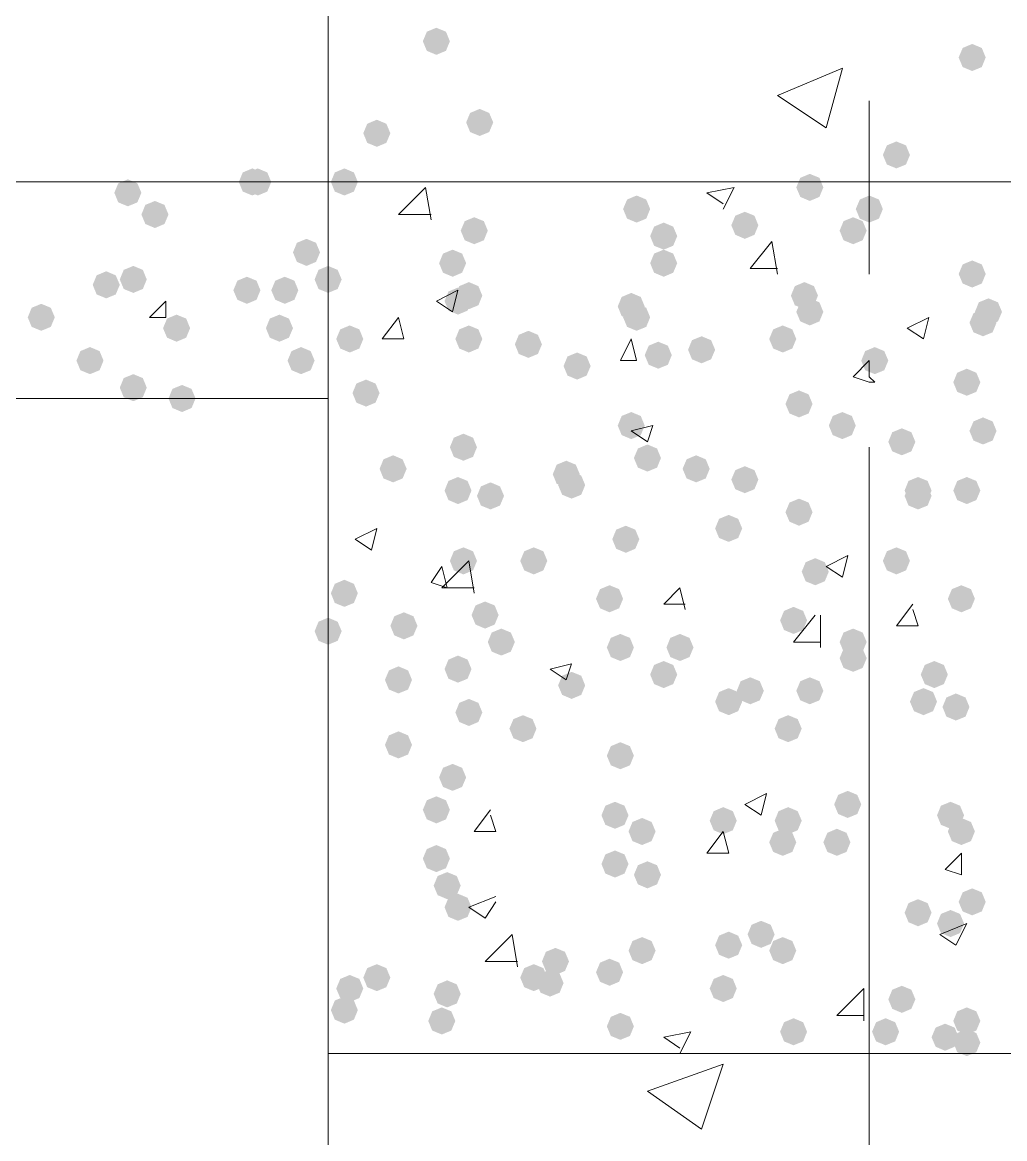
# Model space of a CAD drawing. Header units: millimetres. Extents: x 29 to 95071, y 20 to 67221.
# Drawn here: x 9627 to 10527, y 42028 to 43050 of the extents above; entities that cross this region are included whole.
import ezdxf

# ---------------------------------------------------------------- set-up
doc = ezdxf.new("R2010")
doc.units = ezdxf.units.MM

msp = doc.modelspace()

# ---------------------------------------------------------------- hatches: boundary and pattern name
h = msp.add_hatch(color=7)
h.dxf.hatch_style = 2
h.paths.add_polyline_path([(10006.6, 43020.2), (9997.9, 43023.9), (9994.2, 43032.6), (9997.9, 43041.4), (10006.6, 43045), (10015.4, 43041.4), (10019, 43032.6), (10015.4, 43023.9)])
h = msp.add_hatch(color=7)
h.dxf.hatch_style = 2
h.paths.add_polyline_path([(10497.3, 43005.4), (10488.6, 43009), (10484.9, 43017.8), (10488.6, 43026.5), (10497.3, 43030.2), (10506.1, 43026.5), (10509.7, 43017.8), (10506.1, 43009)])
h = msp.add_hatch(color=7)
h.dxf.hatch_style = 2
h.paths.add_polyline_path([(10046.3, 42945.9), (10037.5, 42949.5), (10033.9, 42958.3), (10037.5, 42967), (10046.3, 42970.7), (10055, 42967), (10058.7, 42958.3), (10055, 42949.5)])
h = msp.add_hatch(color=7)
h.dxf.hatch_style = 2
h.paths.add_polyline_path([(9952.1, 42936), (9943.3, 42939.6), (9939.7, 42948.4), (9943.3, 42957.1), (9952.1, 42960.8), (9960.8, 42957.1), (9964.5, 42948.4), (9960.8, 42939.6)])
h = msp.add_hatch(color=7)
h.dxf.hatch_style = 2
h.paths.add_polyline_path([(10427.9, 42916.2), (10419.2, 42919.8), (10415.5, 42928.5), (10419.2, 42937.3), (10427.9, 42940.9), (10436.7, 42937.3), (10440.3, 42928.5), (10436.7, 42919.8)])
h = msp.add_hatch(color=7)
h.dxf.hatch_style = 2
h.paths.add_polyline_path([(9838.1, 42891.4), (9829.3, 42895), (9825.7, 42903.8), (9829.3, 42912.5), (9838.1, 42916.2), (9846.8, 42912.5), (9850.5, 42903.8), (9846.8, 42895)])
h = msp.add_hatch(color=7)
h.dxf.hatch_style = 2
h.paths.add_polyline_path([(9843.1, 42891.4), (9834.3, 42895), (9830.7, 42903.8), (9834.3, 42912.5), (9843.1, 42916.2), (9851.8, 42912.5), (9855.4, 42903.8), (9851.8, 42895)])
h = msp.add_hatch(color=7)
h.dxf.hatch_style = 2
h.paths.add_polyline_path([(9922.4, 42891.4), (9913.6, 42895), (9910, 42903.8), (9913.6, 42912.5), (9922.4, 42916.2), (9931.1, 42912.5), (9934.7, 42903.8), (9931.1, 42895)])
h = msp.add_hatch(color=7)
h.dxf.hatch_style = 2
h.paths.add_polyline_path([(9724.1, 42881.5), (9715.3, 42885.1), (9711.7, 42893.9), (9715.3, 42902.6), (9724.1, 42906.2), (9732.8, 42902.6), (9736.5, 42893.9), (9732.8, 42885.1)])
h = msp.add_hatch(color=7)
h.dxf.hatch_style = 2
h.paths.add_polyline_path([(10348.6, 42886.4), (10339.9, 42890.1), (10336.2, 42898.8), (10339.9, 42907.6), (10348.6, 42911.2), (10357.4, 42907.6), (10361, 42898.8), (10357.4, 42890.1)])
h = msp.add_hatch(color=7)
h.dxf.hatch_style = 2
h.paths.add_polyline_path([(9748.9, 42861.6), (9740.1, 42865.3), (9736.5, 42874), (9740.1, 42882.8), (9748.9, 42886.4), (9757.6, 42882.8), (9761.3, 42874), (9757.6, 42865.3)])
h = msp.add_hatch(color=7)
h.dxf.hatch_style = 2
h.paths.add_polyline_path([(10190, 42866.6), (10181.3, 42870.2), (10177.6, 42879), (10181.3, 42887.7), (10190, 42891.4), (10198.8, 42887.7), (10202.4, 42879), (10198.8, 42870.2)])
h = msp.add_hatch(color=7)
h.dxf.hatch_style = 2
h.paths.add_polyline_path([(10403.1, 42866.6), (10394.4, 42870.2), (10390.7, 42879), (10394.4, 42887.7), (10403.1, 42891.4), (10411.9, 42887.7), (10415.5, 42879), (10411.9, 42870.2)])
h = msp.add_hatch(color=7)
h.dxf.hatch_style = 2
h.paths.add_polyline_path([(10289.1, 42851.7), (10280.4, 42855.4), (10276.7, 42864.1), (10280.4, 42872.9), (10289.1, 42876.5), (10297.9, 42872.9), (10301.5, 42864.1), (10297.9, 42855.4)])
h = msp.add_hatch(color=7)
h.dxf.hatch_style = 2
h.paths.add_polyline_path([(10041.3, 42846.8), (10032.6, 42850.4), (10028.9, 42859.2), (10032.6, 42867.9), (10041.3, 42871.5), (10050.1, 42867.9), (10053.7, 42859.2), (10050.1, 42850.4)])
h = msp.add_hatch(color=7)
h.dxf.hatch_style = 2
h.paths.add_polyline_path([(10214.8, 42841.8), (10206, 42845.4), (10202.4, 42854.2), (10206, 42862.9), (10214.8, 42866.6), (10223.5, 42862.9), (10227.2, 42854.2), (10223.5, 42845.4)])
h = msp.add_hatch(color=7)
h.dxf.hatch_style = 2
h.paths.add_polyline_path([(10388.3, 42846.8), (10379.5, 42850.4), (10375.9, 42859.2), (10379.5, 42867.9), (10388.3, 42871.5), (10397, 42867.9), (10400.7, 42859.2), (10397, 42850.4)])
h = msp.add_hatch(color=7)
h.dxf.hatch_style = 2
h.paths.add_polyline_path([(9887.7, 42826.9), (9878.9, 42830.6), (9875.3, 42839.3), (9878.9, 42848.1), (9887.7, 42851.7), (9896.4, 42848.1), (9900.1, 42839.3), (9896.4, 42830.6)])
h = msp.add_hatch(color=7)
h.dxf.hatch_style = 2
h.paths.add_polyline_path([(10021.5, 42817), (10012.7, 42820.7), (10009.1, 42829.4), (10012.7, 42838.2), (10021.5, 42841.8), (10030.2, 42838.2), (10033.9, 42829.4), (10030.2, 42820.7)])
h = msp.add_hatch(color=7)
h.dxf.hatch_style = 2
h.paths.add_polyline_path([(10214.8, 42817), (10206, 42820.7), (10202.4, 42829.4), (10206, 42838.2), (10214.8, 42841.8), (10223.5, 42838.2), (10227.2, 42829.4), (10223.5, 42820.7)])
h = msp.add_hatch(color=7)
h.dxf.hatch_style = 2
h.paths.add_polyline_path([(9729.1, 42802.2), (9720.3, 42805.8), (9716.7, 42814.5), (9720.3, 42823.3), (9729.1, 42826.9), (9737.8, 42823.3), (9741.4, 42814.5), (9737.8, 42805.8)])
h = msp.add_hatch(color=7)
h.dxf.hatch_style = 2
h.paths.add_polyline_path([(9907.5, 42802.2), (9898.7, 42805.8), (9895.1, 42814.5), (9898.7, 42823.3), (9907.5, 42826.9), (9916.2, 42823.3), (9919.9, 42814.5), (9916.2, 42805.8)])
h = msp.add_hatch(color=7)
h.dxf.hatch_style = 2
h.paths.add_polyline_path([(10497.3, 42807.1), (10488.6, 42810.8), (10484.9, 42819.5), (10488.6, 42828.3), (10497.3, 42831.9), (10506.1, 42828.3), (10509.7, 42819.5), (10506.1, 42810.8)])
h = msp.add_hatch(color=7)
h.dxf.hatch_style = 2
h.paths.add_polyline_path([(10497.3, 42807.1), (10488.6, 42810.8), (10484.9, 42819.5), (10488.6, 42828.3), (10497.3, 42831.9), (10506.1, 42828.3), (10509.7, 42819.5), (10506.1, 42810.8)])
h = msp.add_hatch(color=7)
h.dxf.hatch_style = 2
h.paths.add_polyline_path([(9704.3, 42797.2), (9695.5, 42800.8), (9691.9, 42809.6), (9695.5, 42818.3), (9704.3, 42822), (9713, 42818.3), (9716.7, 42809.6), (9713, 42800.8)])
h = msp.add_hatch(color=7)
h.dxf.hatch_style = 2
h.paths.add_polyline_path([(9833.1, 42792.2), (9824.4, 42795.9), (9820.7, 42804.6), (9824.4, 42813.4), (9833.1, 42817), (9841.9, 42813.4), (9845.5, 42804.6), (9841.9, 42795.9)])
h = msp.add_hatch(color=7)
h.dxf.hatch_style = 2
h.paths.add_polyline_path([(9867.8, 42792.2), (9859.1, 42795.9), (9855.4, 42804.6), (9859.1, 42813.4), (9867.8, 42817), (9876.6, 42813.4), (9880.2, 42804.6), (9876.6, 42795.9)])
h = msp.add_hatch(color=7)
h.dxf.hatch_style = 2
h.paths.add_polyline_path([(10026.4, 42782.3), (10017.7, 42786), (10014.1, 42794.7), (10017.7, 42803.5), (10026.4, 42807.1), (10035.2, 42803.5), (10038.8, 42794.7), (10035.2, 42786)])
h = msp.add_hatch(color=7)
h.dxf.hatch_style = 2
h.paths.add_polyline_path([(10036.4, 42787.3), (10027.6, 42790.9), (10024, 42799.7), (10027.6, 42808.4), (10036.4, 42812.1), (10045.1, 42808.4), (10048.7, 42799.7), (10045.1, 42790.9)])
h = msp.add_hatch(color=7)
h.dxf.hatch_style = 2
h.paths.add_polyline_path([(10343.7, 42787.3), (10334.9, 42790.9), (10331.3, 42799.7), (10334.9, 42808.4), (10343.7, 42812.1), (10352.4, 42808.4), (10356.1, 42799.7), (10352.4, 42790.9)])
h = msp.add_hatch(color=7)
h.dxf.hatch_style = 2
h.paths.add_polyline_path([(10185.1, 42777.4), (10176.3, 42781), (10172.7, 42789.8), (10176.3, 42798.5), (10185.1, 42802.2), (10193.8, 42798.5), (10197.4, 42789.8), (10193.8, 42781)])
h = msp.add_hatch(color=7)
h.dxf.hatch_style = 2
h.paths.add_polyline_path([(10348.6, 42772.4), (10339.9, 42776.1), (10336.2, 42784.8), (10339.9, 42793.6), (10348.6, 42797.2), (10357.4, 42793.6), (10361, 42784.8), (10357.4, 42776.1)])
h = msp.add_hatch(color=7)
h.dxf.hatch_style = 2
h.paths.add_polyline_path([(10512.2, 42772.4), (10503.4, 42776.1), (10499.8, 42784.8), (10503.4, 42793.6), (10512.2, 42797.2), (10520.9, 42793.6), (10524.6, 42784.8), (10520.9, 42776.1)])
h = msp.add_hatch(color=7)
h.dxf.hatch_style = 2
h.paths.add_polyline_path([(10512.2, 42772.4), (10503.4, 42776.1), (10499.8, 42784.8), (10503.4, 42793.6), (10512.2, 42797.2), (10520.9, 42793.6), (10524.6, 42784.8), (10520.9, 42776.1)])
h = msp.add_hatch(color=7)
h.dxf.hatch_style = 2
h.paths.add_polyline_path([(9644.8, 42767.5), (9636, 42771.1), (9632.4, 42779.8), (9636, 42788.6), (9644.8, 42792.2), (9653.5, 42788.6), (9657.2, 42779.8), (9653.5, 42771.1)])
h = msp.add_hatch(color=7)
h.dxf.hatch_style = 2
h.paths.add_polyline_path([(10190, 42767.5), (10181.3, 42771.1), (10177.6, 42779.8), (10181.3, 42788.6), (10190, 42792.2), (10198.8, 42788.6), (10202.4, 42779.8), (10198.8, 42771.1)])
h = msp.add_hatch(color=7)
h.dxf.hatch_style = 2
h.paths.add_polyline_path([(10507.2, 42762.5), (10498.5, 42766.1), (10494.8, 42774.9), (10498.5, 42783.6), (10507.2, 42787.3), (10516, 42783.6), (10519.6, 42774.9), (10516, 42766.1)])
h = msp.add_hatch(color=7)
h.dxf.hatch_style = 2
h.paths.add_polyline_path([(10507.2, 42762.5), (10498.5, 42766.1), (10494.8, 42774.9), (10498.5, 42783.6), (10507.2, 42787.3), (10516, 42783.6), (10519.6, 42774.9), (10516, 42766.1)])
h = msp.add_hatch(color=7)
h.dxf.hatch_style = 2
h.paths.add_polyline_path([(9768.7, 42757.5), (9760, 42761.2), (9756.3, 42769.9), (9760, 42778.7), (9768.7, 42782.3), (9777.5, 42778.7), (9781.1, 42769.9), (9777.5, 42761.2)])
h = msp.add_hatch(color=7)
h.dxf.hatch_style = 2
h.paths.add_polyline_path([(9862.9, 42757.5), (9854.1, 42761.2), (9850.5, 42769.9), (9854.1, 42778.7), (9862.9, 42782.3), (9871.6, 42778.7), (9875.3, 42769.9), (9871.6, 42761.2)])
h = msp.add_hatch(color=7)
h.dxf.hatch_style = 2
h.paths.add_polyline_path([(9927.3, 42747.6), (9918.6, 42751.3), (9914.9, 42760), (9918.6, 42768.8), (9927.3, 42772.4), (9936.1, 42768.8), (9939.7, 42760), (9936.1, 42751.3)])
h = msp.add_hatch(color=7)
h.dxf.hatch_style = 2
h.paths.add_polyline_path([(10036.4, 42747.6), (10027.6, 42751.3), (10024, 42760), (10027.6, 42768.8), (10036.4, 42772.4), (10045.1, 42768.8), (10048.7, 42760), (10045.1, 42751.3)])
h = msp.add_hatch(color=7)
h.dxf.hatch_style = 2
h.paths.add_polyline_path([(10090.9, 42742.7), (10082.1, 42746.3), (10078.5, 42755.1), (10082.1, 42763.8), (10090.9, 42767.5), (10099.6, 42763.8), (10103.3, 42755.1), (10099.6, 42746.3)])
h = msp.add_hatch(color=7)
h.dxf.hatch_style = 2
h.paths.add_polyline_path([(10249.5, 42737.7), (10240.7, 42741.4), (10237.1, 42750.1), (10240.7, 42758.9), (10249.5, 42762.5), (10258.2, 42758.9), (10261.9, 42750.1), (10258.2, 42741.4)])
h = msp.add_hatch(color=7)
h.dxf.hatch_style = 2
h.paths.add_polyline_path([(10323.8, 42747.6), (10315.1, 42751.3), (10311.4, 42760), (10315.1, 42768.8), (10323.8, 42772.4), (10332.6, 42768.8), (10336.2, 42760), (10332.6, 42751.3)])
h = msp.add_hatch(color=7)
h.dxf.hatch_style = 2
h.paths.add_polyline_path([(9689.4, 42727.8), (9680.6, 42731.4), (9677, 42740.2), (9680.6, 42748.9), (9689.4, 42752.6), (9698.2, 42748.9), (9701.8, 42740.2), (9698.2, 42731.4)])
h = msp.add_hatch(color=7)
h.dxf.hatch_style = 2
h.paths.add_polyline_path([(9882.7, 42727.8), (9874, 42731.4), (9870.3, 42740.2), (9874, 42748.9), (9882.7, 42752.6), (9891.5, 42748.9), (9895.1, 42740.2), (9891.5, 42731.4)])
h = msp.add_hatch(color=7)
h.dxf.hatch_style = 2
h.paths.add_polyline_path([(10209.8, 42732.8), (10201.1, 42736.4), (10197.4, 42745.2), (10201.1, 42753.9), (10209.8, 42757.5), (10218.6, 42753.9), (10222.2, 42745.2), (10218.6, 42736.4)])
h = msp.add_hatch(color=7)
h.dxf.hatch_style = 2
h.paths.add_polyline_path([(10408.1, 42727.8), (10399.3, 42731.4), (10395.7, 42740.2), (10399.3, 42748.9), (10408.1, 42752.6), (10416.8, 42748.9), (10420.5, 42740.2), (10416.8, 42731.4)])
h = msp.add_hatch(color=7)
h.dxf.hatch_style = 2
h.paths.add_polyline_path([(10408.1, 42727.8), (10399.3, 42731.4), (10395.7, 42740.2), (10399.3, 42748.9), (10408.1, 42752.6), (10416.8, 42748.9), (10420.5, 42740.2), (10416.8, 42731.4)])
h = msp.add_hatch(color=7)
h.dxf.hatch_style = 2
h.paths.add_polyline_path([(10135.5, 42722.8), (10126.7, 42726.5), (10123.1, 42735.2), (10126.7, 42744), (10135.5, 42747.6), (10144.2, 42744), (10147.9, 42735.2), (10144.2, 42726.5)])
h = msp.add_hatch(color=7)
h.dxf.hatch_style = 2
h.paths.add_polyline_path([(10492.4, 42708), (10483.6, 42711.6), (10480, 42720.4), (10483.6, 42729.1), (10492.4, 42732.8), (10501.1, 42729.1), (10504.8, 42720.4), (10501.1, 42711.6)])
h = msp.add_hatch(color=7)
h.dxf.hatch_style = 2
h.paths.add_polyline_path([(10492.4, 42708), (10483.6, 42711.6), (10480, 42720.4), (10483.6, 42729.1), (10492.4, 42732.8), (10501.1, 42729.1), (10504.8, 42720.4), (10501.1, 42711.6)])
h = msp.add_hatch(color=7)
h.dxf.hatch_style = 2
h.paths.add_polyline_path([(9729.1, 42703), (9720.3, 42706.7), (9716.7, 42715.4), (9720.3, 42724.2), (9729.1, 42727.8), (9737.8, 42724.2), (9741.4, 42715.4), (9737.8, 42706.7)])
h = msp.add_hatch(color=7)
h.dxf.hatch_style = 2
h.paths.add_polyline_path([(9942.2, 42698.1), (9933.4, 42701.7), (9929.8, 42710.5), (9933.4, 42719.2), (9942.2, 42722.8), (9950.9, 42719.2), (9954.6, 42710.5), (9950.9, 42701.7)])
h = msp.add_hatch(color=7)
h.dxf.hatch_style = 2
h.paths.add_polyline_path([(9773.7, 42693.1), (9764.9, 42696.8), (9761.3, 42705.5), (9764.9, 42714.3), (9773.7, 42717.9), (9782.4, 42714.3), (9786.1, 42705.5), (9782.4, 42696.8)])
h = msp.add_hatch(color=7)
h.dxf.hatch_style = 2
h.paths.add_polyline_path([(10338.7, 42688.2), (10330, 42691.8), (10326.3, 42700.5), (10330, 42709.3), (10338.7, 42712.9), (10347.5, 42709.3), (10351.1, 42700.5), (10347.5, 42691.8)])
h = msp.add_hatch(color=7)
h.dxf.hatch_style = 2
h.paths.add_polyline_path([(10185.1, 42668.3), (10176.3, 42672), (10172.7, 42680.7), (10176.3, 42689.5), (10185.1, 42693.1), (10193.8, 42689.5), (10197.4, 42680.7), (10193.8, 42672)])
h = msp.add_hatch(color=7)
h.dxf.hatch_style = 2
h.paths.add_polyline_path([(10378.4, 42668.3), (10369.6, 42672), (10366, 42680.7), (10369.6, 42689.5), (10378.4, 42693.1), (10387.1, 42689.5), (10390.7, 42680.7), (10387.1, 42672)])
h = msp.add_hatch(color=7)
h.dxf.hatch_style = 2
h.paths.add_polyline_path([(10507.2, 42663.4), (10498.5, 42667), (10494.8, 42675.8), (10498.5, 42684.5), (10507.2, 42688.2), (10516, 42684.5), (10519.6, 42675.8), (10516, 42667)])
h = msp.add_hatch(color=7)
h.dxf.hatch_style = 2
h.paths.add_polyline_path([(10507.2, 42663.4), (10498.5, 42667), (10494.8, 42675.8), (10498.5, 42684.5), (10507.2, 42688.2), (10516, 42684.5), (10519.6, 42675.8), (10516, 42667)])
h = msp.add_hatch(color=7)
h.dxf.hatch_style = 2
h.paths.add_polyline_path([(10031.4, 42648.5), (10022.6, 42652.1), (10019, 42660.9), (10022.6, 42669.6), (10031.4, 42673.3), (10040.2, 42669.6), (10043.8, 42660.9), (10040.2, 42652.1)])
h = msp.add_hatch(color=7)
h.dxf.hatch_style = 2
h.paths.add_polyline_path([(10432.9, 42653.5), (10424.1, 42657.1), (10420.5, 42665.8), (10424.1, 42674.6), (10432.9, 42678.2), (10441.6, 42674.6), (10445.3, 42665.8), (10441.6, 42657.1)])
h = msp.add_hatch(color=7)
h.dxf.hatch_style = 2
h.paths.add_polyline_path([(10432.9, 42653.5), (10424.1, 42657.1), (10420.5, 42665.8), (10424.1, 42674.6), (10432.9, 42678.2), (10441.6, 42674.6), (10445.3, 42665.8), (10441.6, 42657.1)])
h = msp.add_hatch(color=7)
h.dxf.hatch_style = 2
h.paths.add_polyline_path([(10199.9, 42638.6), (10191.2, 42642.2), (10187.5, 42651), (10191.2, 42659.7), (10199.9, 42663.4), (10208.7, 42659.7), (10212.3, 42651), (10208.7, 42642.2)])
h = msp.add_hatch(color=7)
h.dxf.hatch_style = 2
h.paths.add_polyline_path([(9967, 42628.7), (9958.2, 42632.3), (9954.6, 42641.1), (9958.2, 42649.8), (9967, 42653.5), (9975.7, 42649.8), (9979.4, 42641.1), (9975.7, 42632.3)])
h = msp.add_hatch(color=7)
h.dxf.hatch_style = 2
h.paths.add_polyline_path([(10244.5, 42628.7), (10235.8, 42632.3), (10232.1, 42641.1), (10235.8, 42649.8), (10244.5, 42653.5), (10253.3, 42649.8), (10256.9, 42641.1), (10253.3, 42632.3)])
h = msp.add_hatch(color=7)
h.dxf.hatch_style = 2
h.paths.add_polyline_path([(10125.6, 42623.7), (10116.8, 42627.4), (10113.2, 42636.1), (10116.8, 42644.9), (10125.6, 42648.5), (10134.3, 42644.9), (10138, 42636.1), (10134.3, 42627.4)])
h = msp.add_hatch(color=7)
h.dxf.hatch_style = 2
h.paths.add_polyline_path([(10289.1, 42618.8), (10280.4, 42622.4), (10276.7, 42631.2), (10280.4, 42639.9), (10289.1, 42643.5), (10297.9, 42639.9), (10301.5, 42631.2), (10297.9, 42622.4)])
h = msp.add_hatch(color=7)
h.dxf.hatch_style = 2
h.paths.add_polyline_path([(10026.4, 42608.8), (10017.7, 42612.5), (10014.1, 42621.2), (10017.7, 42630), (10026.4, 42633.6), (10035.2, 42630), (10038.8, 42621.2), (10035.2, 42612.5)])
h = msp.add_hatch(color=7)
h.dxf.hatch_style = 2
h.paths.add_polyline_path([(10130.5, 42613.8), (10121.8, 42617.4), (10118.1, 42626.2), (10121.8, 42634.9), (10130.5, 42638.6), (10139.3, 42634.9), (10142.9, 42626.2), (10139.3, 42617.4)])
h = msp.add_hatch(color=7)
h.dxf.hatch_style = 2
h.paths.add_polyline_path([(10447.7, 42608.8), (10439, 42612.5), (10435.4, 42621.2), (10439, 42630), (10447.7, 42633.6), (10456.5, 42630), (10460.1, 42621.2), (10456.5, 42612.5)])
h = msp.add_hatch(color=7)
h.dxf.hatch_style = 2
h.paths.add_polyline_path([(10447.7, 42608.8), (10439, 42612.5), (10435.4, 42621.2), (10439, 42630), (10447.7, 42633.6), (10456.5, 42630), (10460.1, 42621.2), (10456.5, 42612.5)])
h = msp.add_hatch(color=7)
h.dxf.hatch_style = 2
h.paths.add_polyline_path([(10492.4, 42608.8), (10483.6, 42612.5), (10480, 42621.2), (10483.6, 42630), (10492.4, 42633.6), (10501.1, 42630), (10504.8, 42621.2), (10501.1, 42612.5)])
h = msp.add_hatch(color=7)
h.dxf.hatch_style = 2
h.paths.add_polyline_path([(10492.4, 42608.8), (10483.6, 42612.5), (10480, 42621.2), (10483.6, 42630), (10492.4, 42633.6), (10501.1, 42630), (10504.8, 42621.2), (10501.1, 42612.5)])
h = msp.add_hatch(color=7)
h.dxf.hatch_style = 2
h.paths.add_polyline_path([(10056.2, 42603.9), (10047.4, 42607.5), (10043.8, 42616.3), (10047.4, 42625), (10056.2, 42628.7), (10064.9, 42625), (10068.6, 42616.3), (10064.9, 42607.5)])
h = msp.add_hatch(color=7)
h.dxf.hatch_style = 2
h.paths.add_polyline_path([(10447.7, 42603.9), (10439, 42607.5), (10435.4, 42616.3), (10439, 42625), (10447.7, 42628.7), (10456.5, 42625), (10460.1, 42616.3), (10456.5, 42607.5)])
h = msp.add_hatch(color=7)
h.dxf.hatch_style = 2
h.paths.add_polyline_path([(10447.7, 42603.9), (10439, 42607.5), (10435.4, 42616.3), (10439, 42625), (10447.7, 42628.7), (10456.5, 42625), (10460.1, 42616.3), (10456.5, 42607.5)])
h = msp.add_hatch(color=7)
h.dxf.hatch_style = 2
h.paths.add_polyline_path([(10338.7, 42589), (10330, 42592.7), (10326.3, 42601.4), (10330, 42610.2), (10338.7, 42613.8), (10347.5, 42610.2), (10351.1, 42601.4), (10347.5, 42592.7)])
h = msp.add_hatch(color=7)
h.dxf.hatch_style = 2
h.paths.add_polyline_path([(10274.3, 42574.2), (10265.5, 42577.8), (10261.9, 42586.5), (10265.5, 42595.3), (10274.3, 42598.9), (10283, 42595.3), (10286.7, 42586.5), (10283, 42577.8)])
h = msp.add_hatch(color=7)
h.dxf.hatch_style = 2
h.paths.add_polyline_path([(10180.1, 42564.2), (10171.3, 42567.9), (10167.7, 42576.6), (10171.3, 42585.4), (10180.1, 42589), (10188.8, 42585.4), (10192.5, 42576.6), (10188.8, 42567.9)])
h = msp.add_hatch(color=7)
h.dxf.hatch_style = 2
h.paths.add_polyline_path([(10031.4, 42544.4), (10022.6, 42548.1), (10019, 42556.8), (10022.6, 42565.6), (10031.4, 42569.2), (10040.2, 42565.6), (10043.8, 42556.8), (10040.2, 42548.1)])
h = msp.add_hatch(color=7)
h.dxf.hatch_style = 2
h.paths.add_polyline_path([(10095.8, 42544.4), (10087.1, 42548.1), (10083.4, 42556.8), (10087.1, 42565.6), (10095.8, 42569.2), (10104.6, 42565.6), (10108.2, 42556.8), (10104.6, 42548.1)])
h = msp.add_hatch(color=7)
h.dxf.hatch_style = 2
h.paths.add_polyline_path([(10427.9, 42544.4), (10419.2, 42548.1), (10415.5, 42556.8), (10419.2, 42565.6), (10427.9, 42569.2), (10436.7, 42565.6), (10440.3, 42556.8), (10436.7, 42548.1)])
h = msp.add_hatch(color=7)
h.dxf.hatch_style = 2
h.paths.add_polyline_path([(10427.9, 42544.4), (10419.2, 42548.1), (10415.5, 42556.8), (10419.2, 42565.6), (10427.9, 42569.2), (10436.7, 42565.6), (10440.3, 42556.8), (10436.7, 42548.1)])
h = msp.add_hatch(color=7)
h.dxf.hatch_style = 2
h.paths.add_polyline_path([(10353.6, 42534.5), (10344.8, 42538.1), (10341.2, 42546.9), (10344.8, 42555.6), (10353.6, 42559.3), (10362.3, 42555.6), (10366, 42546.9), (10362.3, 42538.1)])
h = msp.add_hatch(color=7)
h.dxf.hatch_style = 2
h.paths.add_polyline_path([(9922.4, 42514.7), (9913.6, 42518.3), (9910, 42527.1), (9913.6, 42535.8), (9922.4, 42539.5), (9931.1, 42535.8), (9934.7, 42527.1), (9931.1, 42518.3)])
h = msp.add_hatch(color=7)
h.dxf.hatch_style = 2
h.paths.add_polyline_path([(10165.2, 42509.7), (10156.5, 42513.4), (10152.8, 42522.1), (10156.5, 42530.9), (10165.2, 42534.5), (10174, 42530.9), (10177.6, 42522.1), (10174, 42513.4)])
h = msp.add_hatch(color=7)
h.dxf.hatch_style = 2
h.paths.add_polyline_path([(10487.4, 42509.7), (10478.7, 42513.4), (10475, 42522.1), (10478.7, 42530.9), (10487.4, 42534.5), (10496.2, 42530.9), (10499.8, 42522.1), (10496.2, 42513.4)])
h = msp.add_hatch(color=7)
h.dxf.hatch_style = 2
h.paths.add_polyline_path([(10487.4, 42509.7), (10478.7, 42513.4), (10475, 42522.1), (10478.7, 42530.9), (10487.4, 42534.5), (10496.2, 42530.9), (10499.8, 42522.1), (10496.2, 42513.4)])
h = msp.add_hatch(color=7)
h.dxf.hatch_style = 2
h.paths.add_polyline_path([(10051.2, 42494.8), (10042.5, 42498.5), (10038.8, 42507.2), (10042.5, 42516), (10051.2, 42519.6), (10060, 42516), (10063.6, 42507.2), (10060, 42498.5)])
h = msp.add_hatch(color=7)
h.dxf.hatch_style = 2
h.paths.add_polyline_path([(9976.9, 42484.9), (9968.1, 42488.6), (9964.5, 42497.3), (9968.1, 42506.1), (9976.9, 42509.7), (9985.6, 42506.1), (9989.3, 42497.3), (9985.6, 42488.6)])
h = msp.add_hatch(color=7)
h.dxf.hatch_style = 2
h.paths.add_polyline_path([(10333.7, 42489.9), (10325, 42493.5), (10321.4, 42502.3), (10325, 42511), (10333.7, 42514.7), (10342.5, 42511), (10346.1, 42502.3), (10342.5, 42493.5)])
h = msp.add_hatch(color=7)
h.dxf.hatch_style = 2
h.paths.add_polyline_path([(9907.5, 42480), (9898.7, 42483.6), (9895.1, 42492.4), (9898.7, 42501.1), (9907.5, 42504.8), (9916.2, 42501.1), (9919.9, 42492.4), (9916.2, 42483.6)])
h = msp.add_hatch(color=7)
h.dxf.hatch_style = 2
h.paths.add_polyline_path([(10066.1, 42470.1), (10057.3, 42473.7), (10053.7, 42482.5), (10057.3, 42491.2), (10066.1, 42494.8), (10074.8, 42491.2), (10078.5, 42482.5), (10074.8, 42473.7)])
h = msp.add_hatch(color=7)
h.dxf.hatch_style = 2
h.paths.add_polyline_path([(10175.1, 42465.1), (10166.4, 42468.7), (10162.7, 42477.5), (10166.4, 42486.3), (10175.1, 42489.9), (10183.9, 42486.3), (10187.5, 42477.5), (10183.9, 42468.7)])
h = msp.add_hatch(color=7)
h.dxf.hatch_style = 2
h.paths.add_polyline_path([(10229.7, 42465.1), (10220.9, 42468.7), (10217.3, 42477.5), (10220.9, 42486.3), (10229.7, 42489.9), (10238.4, 42486.3), (10242.1, 42477.5), (10238.4, 42468.7)])
h = msp.add_hatch(color=7)
h.dxf.hatch_style = 2
h.paths.add_polyline_path([(10388.3, 42470.1), (10379.5, 42473.7), (10375.9, 42482.5), (10379.5, 42491.2), (10388.3, 42494.8), (10397, 42491.2), (10400.7, 42482.5), (10397, 42473.7)])
h = msp.add_hatch(color=7)
h.dxf.hatch_style = 2
h.paths.add_polyline_path([(10388.3, 42455.2), (10379.5, 42458.8), (10375.9, 42467.6), (10379.5, 42476.3), (10388.3, 42480), (10397, 42476.3), (10400.7, 42467.6), (10397, 42458.8)])
h = msp.add_hatch(color=7)
h.dxf.hatch_style = 2
h.paths.add_polyline_path([(10026.4, 42445.3), (10017.7, 42448.9), (10014.1, 42457.7), (10017.7, 42466.4), (10026.4, 42470.1), (10035.2, 42466.4), (10038.8, 42457.7), (10035.2, 42448.9)])
h = msp.add_hatch(color=7)
h.dxf.hatch_style = 2
h.paths.add_polyline_path([(9971.9, 42435.4), (9963.2, 42439), (9959.5, 42447.8), (9963.2, 42456.5), (9971.9, 42460.2), (9980.7, 42456.5), (9984.3, 42447.8), (9980.7, 42439)])
h = msp.add_hatch(color=7)
h.dxf.hatch_style = 2
h.paths.add_polyline_path([(10214.8, 42440.3), (10206, 42444), (10202.4, 42452.7), (10206, 42461.5), (10214.8, 42465.1), (10223.5, 42461.5), (10227.2, 42452.7), (10223.5, 42444)])
h = msp.add_hatch(color=7)
h.dxf.hatch_style = 2
h.paths.add_polyline_path([(10462.6, 42440.3), (10453.9, 42444), (10450.2, 42452.7), (10453.9, 42461.5), (10462.6, 42465.1), (10471.4, 42461.5), (10475, 42452.7), (10471.4, 42444)])
h = msp.add_hatch(color=7)
h.dxf.hatch_style = 2
h.paths.add_polyline_path([(10462.6, 42440.3), (10453.9, 42444), (10450.2, 42452.7), (10453.9, 42461.5), (10462.6, 42465.1), (10471.4, 42461.5), (10475, 42452.7), (10471.4, 42444)])
h = msp.add_hatch(color=7)
h.dxf.hatch_style = 2
h.paths.add_polyline_path([(10130.5, 42430.4), (10121.8, 42434.1), (10118.1, 42442.8), (10121.8, 42451.6), (10130.5, 42455.2), (10139.3, 42451.6), (10142.9, 42442.8), (10139.3, 42434.1)])
h = msp.add_hatch(color=7)
h.dxf.hatch_style = 2
h.paths.add_polyline_path([(10294.1, 42425.5), (10285.3, 42429.1), (10281.7, 42437.8), (10285.3, 42446.6), (10294.1, 42450.2), (10302.8, 42446.6), (10306.5, 42437.8), (10302.8, 42429.1)])
h = msp.add_hatch(color=7)
h.dxf.hatch_style = 2
h.paths.add_polyline_path([(10348.6, 42425.5), (10339.9, 42429.1), (10336.2, 42437.8), (10339.9, 42446.6), (10348.6, 42450.2), (10357.4, 42446.6), (10361, 42437.8), (10357.4, 42429.1)])
h = msp.add_hatch(color=7)
h.dxf.hatch_style = 2
h.paths.add_polyline_path([(10274.3, 42415.5), (10265.5, 42419.2), (10261.9, 42427.9), (10265.5, 42436.7), (10274.3, 42440.3), (10283, 42436.7), (10286.7, 42427.9), (10283, 42419.2)])
h = msp.add_hatch(color=7)
h.dxf.hatch_style = 2
h.paths.add_polyline_path([(10452.7, 42415.5), (10444, 42419.2), (10440.3, 42427.9), (10444, 42436.7), (10452.7, 42440.3), (10461.5, 42436.7), (10465.1, 42427.9), (10461.5, 42419.2)])
h = msp.add_hatch(color=7)
h.dxf.hatch_style = 2
h.paths.add_polyline_path([(10452.7, 42415.5), (10444, 42419.2), (10440.3, 42427.9), (10444, 42436.7), (10452.7, 42440.3), (10461.5, 42436.7), (10465.1, 42427.9), (10461.5, 42419.2)])
h = msp.add_hatch(color=7)
h.dxf.hatch_style = 2
h.paths.add_polyline_path([(10482.4, 42410.6), (10473.7, 42414.2), (10470.1, 42423), (10473.7, 42431.7), (10482.4, 42435.4), (10491.2, 42431.7), (10494.8, 42423), (10491.2, 42414.2)])
h = msp.add_hatch(color=7)
h.dxf.hatch_style = 2
h.paths.add_polyline_path([(10482.4, 42410.6), (10473.7, 42414.2), (10470.1, 42423), (10473.7, 42431.7), (10482.4, 42435.4), (10491.2, 42431.7), (10494.8, 42423), (10491.2, 42414.2)])
h = msp.add_hatch(color=7)
h.dxf.hatch_style = 2
h.paths.add_polyline_path([(10036.4, 42405.6), (10027.6, 42409.3), (10024, 42418), (10027.6, 42426.8), (10036.4, 42430.4), (10045.1, 42426.8), (10048.7, 42418), (10045.1, 42409.3)])
h = msp.add_hatch(color=7)
h.dxf.hatch_style = 2
h.paths.add_polyline_path([(10085.9, 42390.8), (10077.2, 42394.4), (10073.5, 42403.2), (10077.2, 42411.9), (10085.9, 42415.5), (10094.7, 42411.9), (10098.3, 42403.2), (10094.7, 42394.4)])
h = msp.add_hatch(color=7)
h.dxf.hatch_style = 2
h.paths.add_polyline_path([(10328.8, 42390.8), (10320, 42394.4), (10316.4, 42403.2), (10320, 42411.9), (10328.8, 42415.5), (10337.5, 42411.9), (10341.2, 42403.2), (10337.5, 42394.4)])
h = msp.add_hatch(color=7)
h.dxf.hatch_style = 2
h.paths.add_polyline_path([(9971.9, 42375.9), (9963.2, 42379.5), (9959.5, 42388.3), (9963.2, 42397), (9971.9, 42400.7), (9980.7, 42397), (9984.3, 42388.3), (9980.7, 42379.5)])
h = msp.add_hatch(color=7)
h.dxf.hatch_style = 2
h.paths.add_polyline_path([(10175.1, 42366), (10166.4, 42369.6), (10162.7, 42378.4), (10166.4, 42387.1), (10175.1, 42390.8), (10183.9, 42387.1), (10187.5, 42378.4), (10183.9, 42369.6)])
h = msp.add_hatch(color=7)
h.dxf.hatch_style = 2
h.paths.add_polyline_path([(10021.5, 42346.2), (10012.7, 42349.8), (10009.1, 42358.5), (10012.7, 42367.3), (10021.5, 42370.9), (10030.2, 42367.3), (10033.9, 42358.5), (10030.2, 42349.8)])
h = msp.add_hatch(color=7)
h.dxf.hatch_style = 2
h.paths.add_polyline_path([(10383.3, 42321.4), (10374.6, 42325), (10370.9, 42333.8), (10374.6, 42342.5), (10383.3, 42346.2), (10392.1, 42342.5), (10395.7, 42333.8), (10392.1, 42325)])
h = msp.add_hatch(color=7)
h.dxf.hatch_style = 2
h.paths.add_polyline_path([(10006.6, 42316.4), (9997.9, 42320.1), (9994.2, 42328.8), (9997.9, 42337.6), (10006.6, 42341.2), (10015.4, 42337.6), (10019, 42328.8), (10015.4, 42320.1)])
h = msp.add_hatch(color=7)
h.dxf.hatch_style = 2
h.paths.add_polyline_path([(10170.2, 42311.5), (10161.4, 42315.1), (10157.8, 42323.8), (10161.4, 42332.6), (10170.2, 42336.2), (10178.9, 42332.6), (10182.6, 42323.8), (10178.9, 42315.1)])
h = msp.add_hatch(color=7)
h.dxf.hatch_style = 2
h.paths.add_polyline_path([(10477.5, 42311.5), (10468.7, 42315.1), (10465.1, 42323.8), (10468.7, 42332.6), (10477.5, 42336.2), (10486.2, 42332.6), (10489.9, 42323.8), (10486.2, 42315.1)])
h = msp.add_hatch(color=7)
h.dxf.hatch_style = 2
h.paths.add_polyline_path([(10477.5, 42311.5), (10468.7, 42315.1), (10465.1, 42323.8), (10468.7, 42332.6), (10477.5, 42336.2), (10486.2, 42332.6), (10489.9, 42323.8), (10486.2, 42315.1)])
h = msp.add_hatch(color=7)
h.dxf.hatch_style = 2
h.paths.add_polyline_path([(10269.3, 42306.5), (10260.6, 42310.1), (10256.9, 42318.9), (10260.6, 42327.6), (10269.3, 42331.3), (10278.1, 42327.6), (10281.7, 42318.9), (10278.1, 42310.1)])
h = msp.add_hatch(color=7)
h.dxf.hatch_style = 2
h.paths.add_polyline_path([(10328.8, 42306.5), (10320, 42310.1), (10316.4, 42318.9), (10320, 42327.6), (10328.8, 42331.3), (10337.5, 42327.6), (10341.2, 42318.9), (10337.5, 42310.1)])
h = msp.add_hatch(color=7)
h.dxf.hatch_style = 2
h.paths.add_polyline_path([(10195, 42296.6), (10186.2, 42300.2), (10182.6, 42309), (10186.2, 42317.7), (10195, 42321.4), (10203.7, 42317.7), (10207.4, 42309), (10203.7, 42300.2)])
h = msp.add_hatch(color=7)
h.dxf.hatch_style = 2
h.paths.add_polyline_path([(10487.4, 42296.6), (10478.7, 42300.2), (10475, 42309), (10478.7, 42317.7), (10487.4, 42321.4), (10496.2, 42317.7), (10499.8, 42309), (10496.2, 42300.2)])
h = msp.add_hatch(color=7)
h.dxf.hatch_style = 2
h.paths.add_polyline_path([(10487.4, 42296.6), (10478.7, 42300.2), (10475, 42309), (10478.7, 42317.7), (10487.4, 42321.4), (10496.2, 42317.7), (10499.8, 42309), (10496.2, 42300.2)])
h = msp.add_hatch(color=7)
h.dxf.hatch_style = 2
h.paths.add_polyline_path([(10323.8, 42286.7), (10315.1, 42290.3), (10311.4, 42299.1), (10315.1, 42307.8), (10323.8, 42311.5), (10332.6, 42307.8), (10336.2, 42299.1), (10332.6, 42290.3)])
h = msp.add_hatch(color=7)
h.dxf.hatch_style = 2
h.paths.add_polyline_path([(10373.4, 42286.7), (10364.7, 42290.3), (10361, 42299.1), (10364.7, 42307.8), (10373.4, 42311.5), (10382.2, 42307.8), (10385.8, 42299.1), (10382.2, 42290.3)])
h = msp.add_hatch(color=7)
h.dxf.hatch_style = 2
h.paths.add_polyline_path([(10006.6, 42271.8), (9997.9, 42275.4), (9994.2, 42284.2), (9997.9, 42292.9), (10006.6, 42296.6), (10015.4, 42292.9), (10019, 42284.2), (10015.4, 42275.4)])
h = msp.add_hatch(color=7)
h.dxf.hatch_style = 2
h.paths.add_polyline_path([(10170.2, 42266.8), (10161.4, 42270.5), (10157.8, 42279.2), (10161.4, 42288), (10170.2, 42291.6), (10178.9, 42288), (10182.6, 42279.2), (10178.9, 42270.5)])
h = msp.add_hatch(color=7)
h.dxf.hatch_style = 2
h.paths.add_polyline_path([(10016.5, 42247), (10007.8, 42250.7), (10004.1, 42259.4), (10007.8, 42268.2), (10016.5, 42271.8), (10025.3, 42268.2), (10028.9, 42259.4), (10025.3, 42250.7)])
h = msp.add_hatch(color=7)
h.dxf.hatch_style = 2
h.paths.add_polyline_path([(10199.9, 42256.9), (10191.2, 42260.6), (10187.5, 42269.3), (10191.2, 42278.1), (10199.9, 42281.7), (10208.7, 42278.1), (10212.3, 42269.3), (10208.7, 42260.6)])
h = msp.add_hatch(color=7)
h.dxf.hatch_style = 2
h.paths.add_polyline_path([(10026.4, 42227.2), (10017.7, 42230.8), (10014.1, 42239.6), (10017.7, 42248.3), (10026.4, 42252), (10035.2, 42248.3), (10038.8, 42239.6), (10035.2, 42230.8)])
h = msp.add_hatch(color=7)
h.dxf.hatch_style = 2
h.paths.add_polyline_path([(10497.3, 42232.2), (10488.6, 42235.8), (10484.9, 42244.5), (10488.6, 42253.3), (10497.3, 42256.9), (10506.1, 42253.3), (10509.7, 42244.5), (10506.1, 42235.8)])
h = msp.add_hatch(color=7)
h.dxf.hatch_style = 2
h.paths.add_polyline_path([(10497.3, 42232.2), (10488.6, 42235.8), (10484.9, 42244.5), (10488.6, 42253.3), (10497.3, 42256.9), (10506.1, 42253.3), (10509.7, 42244.5), (10506.1, 42235.8)])
h = msp.add_hatch(color=7)
h.dxf.hatch_style = 2
h.paths.add_polyline_path([(10447.7, 42222.2), (10439, 42225.9), (10435.4, 42234.6), (10439, 42243.4), (10447.7, 42247), (10456.5, 42243.4), (10460.1, 42234.6), (10456.5, 42225.9)])
h = msp.add_hatch(color=7)
h.dxf.hatch_style = 2
h.paths.add_polyline_path([(10447.7, 42222.2), (10439, 42225.9), (10435.4, 42234.6), (10439, 42243.4), (10447.7, 42247), (10456.5, 42243.4), (10460.1, 42234.6), (10456.5, 42225.9)])
h = msp.add_hatch(color=7)
h.dxf.hatch_style = 2
h.paths.add_polyline_path([(10477.5, 42212.3), (10468.7, 42216), (10465.1, 42224.7), (10468.7, 42233.5), (10477.5, 42237.1), (10486.2, 42233.5), (10489.9, 42224.7), (10486.2, 42216)])
h = msp.add_hatch(color=7)
h.dxf.hatch_style = 2
h.paths.add_polyline_path([(10477.5, 42212.3), (10468.7, 42216), (10465.1, 42224.7), (10468.7, 42233.5), (10477.5, 42237.1), (10486.2, 42233.5), (10489.9, 42224.7), (10486.2, 42216)])
h = msp.add_hatch(color=7)
h.dxf.hatch_style = 2
h.paths.add_polyline_path([(10304, 42202.4), (10295.3, 42206.1), (10291.6, 42214.8), (10295.3, 42223.6), (10304, 42227.2), (10312.8, 42223.6), (10316.4, 42214.8), (10312.8, 42206.1)])
h = msp.add_hatch(color=7)
h.dxf.hatch_style = 2
h.paths.add_polyline_path([(10195, 42187.5), (10186.2, 42191.2), (10182.6, 42199.9), (10186.2, 42208.7), (10195, 42212.3), (10203.7, 42208.7), (10207.4, 42199.9), (10203.7, 42191.2)])
h = msp.add_hatch(color=7)
h.dxf.hatch_style = 2
h.paths.add_polyline_path([(10274.3, 42192.5), (10265.5, 42196.1), (10261.9, 42204.9), (10265.5, 42213.6), (10274.3, 42217.3), (10283, 42213.6), (10286.7, 42204.9), (10283, 42196.1)])
h = msp.add_hatch(color=7)
h.dxf.hatch_style = 2
h.paths.add_polyline_path([(10323.8, 42187.5), (10315.1, 42191.2), (10311.4, 42199.9), (10315.1, 42208.7), (10323.8, 42212.3), (10332.6, 42208.7), (10336.2, 42199.9), (10332.6, 42191.2)])
h = msp.add_hatch(color=7)
h.dxf.hatch_style = 2
h.paths.add_polyline_path([(10115.7, 42177.6), (10106.9, 42181.3), (10103.3, 42190), (10106.9, 42198.8), (10115.7, 42202.4), (10124.4, 42198.8), (10128.1, 42190), (10124.4, 42181.3)])
h = msp.add_hatch(color=7)
h.dxf.hatch_style = 2
h.paths.add_polyline_path([(10165.2, 42167.7), (10156.5, 42171.4), (10152.8, 42180.1), (10156.5, 42188.9), (10165.2, 42192.5), (10174, 42188.9), (10177.6, 42180.1), (10174, 42171.4)])
h = msp.add_hatch(color=7)
h.dxf.hatch_style = 2
h.paths.add_polyline_path([(9952.1, 42162.8), (9943.3, 42166.4), (9939.7, 42175.2), (9943.3, 42183.9), (9952.1, 42187.5), (9960.8, 42183.9), (9964.5, 42175.2), (9960.8, 42166.4)])
h = msp.add_hatch(color=7)
h.dxf.hatch_style = 2
h.paths.add_polyline_path([(10095.8, 42162.8), (10087.1, 42166.4), (10083.4, 42175.2), (10087.1, 42183.9), (10095.8, 42187.5), (10104.6, 42183.9), (10108.2, 42175.2), (10104.6, 42166.4)])
h = msp.add_hatch(color=7)
h.dxf.hatch_style = 2
h.paths.add_polyline_path([(10110.7, 42157.8), (10102, 42161.4), (10098.3, 42170.2), (10102, 42178.9), (10110.7, 42182.6), (10119.5, 42178.9), (10123.1, 42170.2), (10119.5, 42161.4)])
h = msp.add_hatch(color=7)
h.dxf.hatch_style = 2
h.paths.add_polyline_path([(9927.3, 42152.8), (9918.6, 42156.5), (9914.9, 42165.2), (9918.6, 42174), (9927.3, 42177.6), (9936.1, 42174), (9939.7, 42165.2), (9936.1, 42156.5)])
h = msp.add_hatch(color=7)
h.dxf.hatch_style = 2
h.paths.add_polyline_path([(10016.5, 42147.9), (10007.8, 42151.5), (10004.1, 42160.3), (10007.8, 42169), (10016.5, 42172.7), (10025.3, 42169), (10028.9, 42160.3), (10025.3, 42151.5)])
h = msp.add_hatch(color=7)
h.dxf.hatch_style = 2
h.paths.add_polyline_path([(10269.3, 42152.8), (10260.6, 42156.5), (10256.9, 42165.2), (10260.6, 42174), (10269.3, 42177.6), (10278.1, 42174), (10281.7, 42165.2), (10278.1, 42156.5)])
h = msp.add_hatch(color=7)
h.dxf.hatch_style = 2
h.paths.add_polyline_path([(10432.9, 42142.9), (10424.1, 42146.6), (10420.5, 42155.3), (10424.1, 42164.1), (10432.9, 42167.7), (10441.6, 42164.1), (10445.3, 42155.3), (10441.6, 42146.6)])
h = msp.add_hatch(color=7)
h.dxf.hatch_style = 2
h.paths.add_polyline_path([(10432.9, 42142.9), (10424.1, 42146.6), (10420.5, 42155.3), (10424.1, 42164.1), (10432.9, 42167.7), (10441.6, 42164.1), (10445.3, 42155.3), (10441.6, 42146.6)])
h = msp.add_hatch(color=7)
h.dxf.hatch_style = 2
h.paths.add_polyline_path([(9922.4, 42133), (9913.6, 42136.7), (9910, 42145.4), (9913.6, 42154.2), (9922.4, 42157.8), (9931.1, 42154.2), (9934.7, 42145.4), (9931.1, 42136.7)])
h = msp.add_hatch(color=7)
h.dxf.hatch_style = 2
h.paths.add_polyline_path([(10011.6, 42123.1), (10002.8, 42126.7), (9999.2, 42135.5), (10002.8, 42144.3), (10011.6, 42147.9), (10020.3, 42144.3), (10024, 42135.5), (10020.3, 42126.7)])
h = msp.add_hatch(color=7)
h.dxf.hatch_style = 2
h.paths.add_polyline_path([(10175.1, 42118.2), (10166.4, 42121.8), (10162.7, 42130.5), (10166.4, 42139.3), (10175.1, 42142.9), (10183.9, 42139.3), (10187.5, 42130.5), (10183.9, 42121.8)])
h = msp.add_hatch(color=7)
h.dxf.hatch_style = 2
h.paths.add_polyline_path([(10492.4, 42123.1), (10483.6, 42126.7), (10480, 42135.5), (10483.6, 42144.3), (10492.4, 42147.9), (10501.1, 42144.3), (10504.8, 42135.5), (10501.1, 42126.7)])
h = msp.add_hatch(color=7)
h.dxf.hatch_style = 2
h.paths.add_polyline_path([(10492.4, 42123.1), (10483.6, 42126.7), (10480, 42135.5), (10483.6, 42144.3), (10492.4, 42147.9), (10501.1, 42144.3), (10504.8, 42135.5), (10501.1, 42126.7)])
h = msp.add_hatch(color=7)
h.dxf.hatch_style = 2
h.paths.add_polyline_path([(10333.7, 42113.2), (10325, 42116.8), (10321.4, 42125.6), (10325, 42134.3), (10333.7, 42138), (10342.5, 42134.3), (10346.1, 42125.6), (10342.5, 42116.8)])
h = msp.add_hatch(color=7)
h.dxf.hatch_style = 2
h.paths.add_polyline_path([(10418, 42113.2), (10409.3, 42116.8), (10405.6, 42125.6), (10409.3, 42134.3), (10418, 42138), (10426.8, 42134.3), (10430.4, 42125.6), (10426.8, 42116.8)])
h = msp.add_hatch(color=7)
h.dxf.hatch_style = 2
h.paths.add_polyline_path([(10418, 42113.2), (10409.3, 42116.8), (10405.6, 42125.6), (10409.3, 42134.3), (10418, 42138), (10426.8, 42134.3), (10430.4, 42125.6), (10426.8, 42116.8)])
h = msp.add_hatch(color=7)
h.dxf.hatch_style = 2
h.paths.add_polyline_path([(10472.5, 42108.2), (10463.8, 42111.9), (10460.1, 42120.6), (10463.8, 42129.4), (10472.5, 42133), (10481.3, 42129.4), (10484.9, 42120.6), (10481.3, 42111.9)])
h = msp.add_hatch(color=7)
h.dxf.hatch_style = 2
h.paths.add_polyline_path([(10472.5, 42108.2), (10463.8, 42111.9), (10460.1, 42120.6), (10463.8, 42129.4), (10472.5, 42133), (10481.3, 42129.4), (10484.9, 42120.6), (10481.3, 42111.9)])
h = msp.add_hatch(color=7)
h.dxf.hatch_style = 2
h.paths.add_polyline_path([(10492.4, 42103.3), (10483.6, 42106.9), (10480, 42115.7), (10483.6, 42124.4), (10492.4, 42128.1), (10501.1, 42124.4), (10504.8, 42115.7), (10501.1, 42106.9)])
h = msp.add_hatch(color=7)
h.dxf.hatch_style = 2
h.paths.add_polyline_path([(10492.4, 42103.3), (10483.6, 42106.9), (10480, 42115.7), (10483.6, 42124.4), (10492.4, 42128.1), (10501.1, 42124.4), (10504.8, 42115.7), (10501.1, 42106.9)])

# ---------------------------------------------------------------- linework, layer by layer
at = {"color": 7, "lineweight": 0}
for points in [[(9907.5, 42903.8), (9907.5, 52658.2)], [(9907.5, 42705.5), (9907.5, 43627.4), (11721.6, 43627.4)], [(10318.9, 42983.1), (10378.4, 43007.9)], [(10363.5, 42953.3), (10378.4, 43007.9)], [(10318.9, 42983.1), (10363.5, 42953.3)], [(10403.1, 42819.5), (10403.1, 42978.1)], [(5382.2, 42903.8), (10115.7, 42903.8), (6690.7, 42903.8)], [(6690.7, 42903.8), (10115.7, 42903.8), (5486.3, 42903.8)], [(6705.6, 42903.8), (9907.5, 42903.8), (10908.7, 42903.8)], [(9971.9, 42874), (9996.7, 42898.8)], [(10001.7, 42869.1), (9996.7, 42898.8)], [(10254.4, 42893.9), (10279.2, 42898.8)], [(10269.3, 42879), (10279.2, 42898.8)], [(10254.4, 42893.9), (10269.3, 42883.9)], [(9971.9, 42874), (10001.7, 42874)], [(10294.1, 42824.5), (10313.9, 42849.2)], [(10318.9, 42819.5), (10313.9, 42849.2)], [(10294.1, 42824.5), (10318.9, 42824.5)], [(10006.6, 42794.7), (10026.4, 42804.6)], [(10021.5, 42784.8), (10026.4, 42804.6)], [(9743.9, 42779.8), (9758.8, 42794.7)], [(9758.8, 42779.8), (9758.8, 42794.7)], [(10006.6, 42794.7), (10021.5, 42784.8)], [(9743.9, 42779.8), (9758.8, 42779.8)], [(9957.1, 42760), (9971.9, 42779.8)], [(9976.9, 42760), (9971.9, 42779.8)], [(10437.8, 42769.9), (10457.7, 42779.8)], [(10437.8, 42769.9), (10457.7, 42779.8)], [(10452.7, 42760), (10457.7, 42779.8)], [(10452.7, 42760), (10457.7, 42779.8)], [(10437.8, 42769.9), (10452.7, 42760)], [(10437.8, 42769.9), (10452.7, 42760)], [(9957.1, 42760), (9976.9, 42760)], [(10175.1, 42740.2), (10185.1, 42760)], [(10190, 42740.2), (10185.1, 42760)], [(10175.1, 42740.2), (10190, 42740.2)], [(10388.3, 42725.3), (10403.1, 42740.2)], [(10403.1, 42725.3), (10403.1, 42740.2)], [(10388.3, 42725.3), (10403.1, 42720.4)], [(10408.1, 42720.4), (10403.1, 42725.3)], [(10408.1, 42720.4), (10403.1, 42725.3)], [(10403.1, 42720.4), (10408.1, 42720.4)], [(10403.1, 42720.4), (10408.1, 42720.4)], [(9907.5, 42705.5), (6705.6, 42705.5)], [(9907.5, 32653.6), (9907.5, 42705.5)], [(10185.1, 42675.8), (10204.9, 42680.7)], [(10199.9, 42665.8), (10204.9, 42680.7)], [(10185.1, 42675.8), (10199.9, 42665.8)], [(10403.1, 41867.8), (10403.1, 42660.9)], [(9932.3, 42576.6), (9952.1, 42586.5)], [(9947.1, 42566.7), (9952.1, 42586.5)], [(9932.3, 42576.6), (9947.1, 42566.7)], [(10363.5, 42551.8), (10383.3, 42561.8)], [(10378.4, 42541.9), (10383.3, 42561.8)], [(10001.7, 42537), (10011.6, 42551.8)], [(10011.6, 42532), (10036.4, 42556.8)], [(10016.5, 42532), (10011.6, 42551.8)], [(10041.3, 42527.1), (10036.4, 42556.8)], [(10363.5, 42551.8), (10378.4, 42541.9)], [(10001.7, 42537), (10016.5, 42532)], [(10011.6, 42532), (10041.3, 42532)], [(10214.8, 42517.2), (10229.7, 42532)], [(10234.6, 42512.2), (10229.7, 42532)], [(10214.8, 42517.2), (10234.6, 42517.2)], [(10427.9, 42497.3), (10442.8, 42517.2)], [(10427.9, 42497.3), (10442.8, 42517.2)], [(10333.7, 42482.5), (10353.6, 42507.2)], [(10358.5, 42477.5), (10358.5, 42507.2)], [(10447.7, 42497.3), (10442.8, 42512.2)], [(10447.7, 42497.3), (10442.8, 42512.2)], [(10427.9, 42497.3), (10447.7, 42497.3)], [(10427.9, 42497.3), (10447.7, 42497.3)], [(10333.7, 42482.5), (10358.5, 42482.5)], [(10110.7, 42457.7), (10130.5, 42462.6)], [(10110.7, 42457.7), (10125.6, 42447.8)], [(10125.6, 42447.8), (10130.5, 42462.6)], [(10289.1, 42333.8), (10309, 42343.7)], [(10304, 42323.8), (10309, 42343.7)], [(10289.1, 42333.8), (10304, 42323.8)], [(10041.3, 42309), (10056.2, 42328.8)], [(10061.1, 42309), (10056.2, 42323.8)], [(10041.3, 42309), (10061.1, 42309)], [(10254.4, 42289.2), (10269.3, 42309)], [(10274.3, 42289.2), (10269.3, 42309)], [(10254.4, 42289.2), (10274.3, 42289.2)], [(10472.5, 42274.3), (10487.4, 42289.2)], [(10472.5, 42274.3), (10487.4, 42289.2)], [(10487.4, 42269.3), (10487.4, 42289.2)], [(10487.4, 42269.3), (10487.4, 42289.2)], [(10472.5, 42274.3), (10487.4, 42269.3)], [(10472.5, 42274.3), (10487.4, 42269.3)], [(10036.4, 42239.6), (10061.1, 42249.5)], [(10051.2, 42229.7), (10061.1, 42244.5)], [(10036.4, 42239.6), (10051.2, 42229.7)], [(10467.6, 42214.8), (10492.4, 42224.7)], [(10467.6, 42214.8), (10492.4, 42224.7)], [(10482.4, 42204.9), (10492.4, 42224.7)], [(10482.4, 42204.9), (10492.4, 42224.7)], [(10051.2, 42190), (10076, 42214.8)], [(10081, 42185.1), (10076, 42214.8)], [(10467.6, 42214.8), (10482.4, 42204.9)], [(10467.6, 42214.8), (10482.4, 42204.9)], [(10051.2, 42190), (10081, 42190)], [(10373.4, 42140.5), (10398.2, 42165.2)], [(10398.2, 42135.5), (10398.2, 42165.2)], [(10373.4, 42140.5), (10398.2, 42140.5)], [(10214.8, 42120.6), (10239.6, 42125.6)], [(10214.8, 42120.6), (10229.7, 42110.7)], [(10229.7, 42105.8), (10239.6, 42125.6)], [(9907.5, 42105.8), (10908.7, 42105.8)], [(10199.9, 42071.1), (10269.3, 42095.8)], [(10249.5, 42036.4), (10269.3, 42095.8)], [(10199.9, 42071.1), (10249.5, 42036.4)]]:
    msp.add_lwpolyline(points, dxfattribs=at)

doc.saveas('drawing.dxf')
